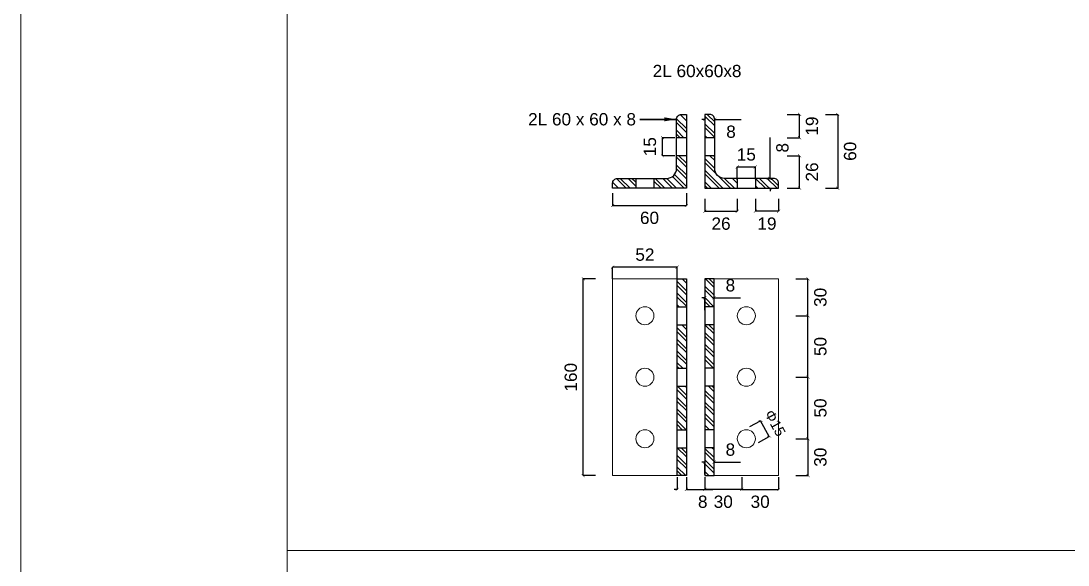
# Model space of a CAD drawing. Header units: millimetres. Extents: x 1415 to 3549, y 2194 to 4677.
# Drawn here: x 1781.695 to 1782.547, y 2313.128 to 2313.57 of the extents above; entities that cross this region are included whole.
import ezdxf
from ezdxf import colors
from ezdxf.entities.mleader import LeaderData, LeaderLine
from ezdxf.math import Vec2, Vec3

# ---------------------------------------------------------------- set-up
doc = ezdxf.new("R2010")
doc.units = ezdxf.units.MM
doc.linetypes.add('DASHDOT', pattern=[1, 0.5, -0.25, 0, -0.25])
doc.layers.get('0').update_dxf_attribs({"plot": 0})
for name, color, linetype, lineweight in [('giunti', 7, 'Continuous', 15), ('Layer3', 7, 'Continuous', 15), ('Layer4', 7, 'Continuous', 15), ('quote', 252, 'Continuous', 5), ('sezionato particolari', 7, 'Continuous', 30)]:
    doc.layers.add(name, color=color, linetype=linetype, lineweight=lineweight)
doc.layers.add('retini', color=7, linetype='DASHDOT', lineweight=9, true_color=0x636466)
doc.styles.get("Standard").update_dxf_attribs({"font": 'arial.ttf'})
doc.dimstyles.new('quote acciaio', dxfattribs={"dimtxt": 0.01, "dimasz": 0.0025, "dimexe": 0, "dimexo": 0, "dimgap": 0.005, "dimtad": 2, "dimdec": 0, "dimlfac": 1000, "dimzin": 0, "dimdsep": 46, "dimtxsty": 'Standard', "dimblk": 'ARCHTICK', "dimcen": 0, "dimclre": 252, "dimadec": 0, "dimazin": 0, "dimtfac": 1, "dimtdec": 0, "dimtofl": 0, "dimtmove": 0, "dimatfit": 3, "dimfxl": 0.01, "dimfxlon": 1, "dimtolj": 1, "dimtzin": 0, "dimarcsym": 0})
pattern_1 = [(135, (0, 0), (-0.004714634464, -0.004714634464), []), (135, (2e-19, 0.003143), (-0.004714634464, -0.004714634464), [])]

# ---------------------------------------------------------------- blocks, each defined once
blk = doc.blocks.new('_ArchTick')
at = {"color": 0, "linetype": 'ByBlock', "const_width": 0.15}
blk.add_lwpolyline([(-0.5, -0.5), (0.5, 0.5)], dxfattribs=at)
blk = doc.blocks.new('*D491')
at = {"layer": 'Defpoints', "color": 0, "transparency": 16777216}
for p in [(1782.31135, 2313.23059), (1782.29853, 2313.20059), (1782.33523, 2313.20059)]:
    blk.add_point(p, dxfattribs=at)
at = {"layer": 'quote', "color": 252, "lineweight": -2, "transparency": 16777216}
for p, q in [((1782.32523, 2313.23059), (1782.33523, 2313.23059)), ((1782.32523, 2313.20059), (1782.33523, 2313.20059))]:
    blk.add_line(p, q, dxfattribs=at)
at = {"layer": 'quote', "color": 0, "linetype": 'Continuous', "lineweight": -2, "transparency": 16777216}
blk.add_line((1782.33523, 2313.23059), (1782.33523, 2313.20059), dxfattribs=at)
at = {"layer": 'quote', "color": 0, "lineweight": -2, "transparency": 16777216, "xscale": 0.0025, "yscale": 0.0025, "zscale": 0.0025}
for p, rotation in [((1782.33523, 2313.23059), 90), ((1782.33523, 2313.20059), 270)]:
    blk.add_blockref('_ArchTick', p, dxfattribs=dict(at, rotation=rotation))
at = {"layer": 'quote', "color": 0, "transparency": 16777216, "insert": (1782.34534, 2313.21559), "char_height": 0.01, "attachment_point": 5, "rotation": 90}
blk.add_mtext('\\A1;30', dxfattribs=at)
blk = doc.blocks.new('*D492')
at = {"layer": 'Defpoints', "color": 0, "transparency": 16777216}
for p in [(1782.31135, 2313.28059), (1782.33523, 2313.28059), (1782.31135, 2313.23059)]:
    blk.add_point(p, dxfattribs=at)
at = {"layer": 'quote', "color": 252, "lineweight": -2, "transparency": 16777216}
for p, q in [((1782.32523, 2313.28059), (1782.33523, 2313.28059)), ((1782.32523, 2313.23059), (1782.33523, 2313.23059))]:
    blk.add_line(p, q, dxfattribs=at)
at = {"layer": 'quote', "color": 0, "linetype": 'Continuous', "lineweight": -2, "transparency": 16777216}
blk.add_line((1782.33523, 2313.23059), (1782.33523, 2313.28059), dxfattribs=at)
at = {"layer": 'quote', "color": 0, "lineweight": -2, "transparency": 16777216, "xscale": 0.0025, "yscale": 0.0025, "zscale": 0.0025}
for p, rotation in [((1782.33523, 2313.28059), 90), ((1782.33523, 2313.23059), 270)]:
    blk.add_blockref('_ArchTick', p, dxfattribs=dict(at, rotation=rotation))
at = {"layer": 'quote', "color": 0, "transparency": 16777216, "insert": (1782.34534, 2313.25559), "char_height": 0.01, "attachment_point": 5, "rotation": 90}
blk.add_mtext('\\A1;50', dxfattribs=at)
blk = doc.blocks.new('*D493')
at = {"layer": 'Defpoints', "color": 0, "transparency": 16777216}
for p in [(1782.31135, 2313.33059), (1782.33523, 2313.33059), (1782.31135, 2313.28059)]:
    blk.add_point(p, dxfattribs=at)
at = {"layer": 'quote', "color": 252, "lineweight": -2, "transparency": 16777216}
for p, q in [((1782.32523, 2313.33059), (1782.33523, 2313.33059)), ((1782.32523, 2313.28059), (1782.33523, 2313.28059))]:
    blk.add_line(p, q, dxfattribs=at)
at = {"layer": 'quote', "color": 0, "linetype": 'Continuous', "lineweight": -2, "transparency": 16777216}
blk.add_line((1782.33523, 2313.28059), (1782.33523, 2313.33059), dxfattribs=at)
at = {"layer": 'quote', "color": 0, "lineweight": -2, "transparency": 16777216, "xscale": 0.0025, "yscale": 0.0025, "zscale": 0.0025}
for p, rotation in [((1782.33523, 2313.33059), 90), ((1782.33523, 2313.28059), 270)]:
    blk.add_blockref('_ArchTick', p, dxfattribs=dict(at, rotation=rotation))
at = {"layer": 'quote', "color": 0, "transparency": 16777216, "insert": (1782.34534, 2313.30559), "char_height": 0.01, "attachment_point": 5, "rotation": 90}
blk.add_mtext('\\A1;50', dxfattribs=at)
blk = doc.blocks.new('*D494')
at = {"layer": 'Defpoints', "color": 0, "transparency": 16777216}
for p in [(1782.31135, 2313.36059), (1782.33523, 2313.36059), (1782.31135, 2313.33059)]:
    blk.add_point(p, dxfattribs=at)
at = {"layer": 'quote', "color": 252, "lineweight": -2, "transparency": 16777216}
for p, q in [((1782.32523, 2313.36059), (1782.33523, 2313.36059)), ((1782.32523, 2313.33059), (1782.33523, 2313.33059))]:
    blk.add_line(p, q, dxfattribs=at)
at = {"layer": 'quote', "color": 0, "linetype": 'Continuous', "lineweight": -2, "transparency": 16777216}
blk.add_line((1782.33523, 2313.33059), (1782.33523, 2313.36059), dxfattribs=at)
at = {"layer": 'quote', "color": 0, "lineweight": -2, "transparency": 16777216, "xscale": 0.0025, "yscale": 0.0025, "zscale": 0.0025}
for p, rotation in [((1782.33523, 2313.36059), 90), ((1782.33523, 2313.33059), 270)]:
    blk.add_blockref('_ArchTick', p, dxfattribs=dict(at, rotation=rotation))
at = {"layer": 'quote', "color": 0, "transparency": 16777216, "insert": (1782.34534, 2313.34559), "char_height": 0.01, "attachment_point": 5, "rotation": 90}
blk.add_mtext('\\A1;30', dxfattribs=at)
blk = doc.blocks.new('*D495')
at = {"layer": 'Defpoints', "color": 0, "transparency": 16777216}
for p in [(1782.25135, 2313.33059), (1782.28135, 2313.33059), (1782.25135, 2313.1894)]:
    blk.add_point(p, dxfattribs=at)
at = {"layer": 'quote', "color": 252, "lineweight": -2, "transparency": 16777216}
for p, q in [((1782.25135, 2313.1994), (1782.25135, 2313.1894)), ((1782.28135, 2313.1994), (1782.28135, 2313.1894))]:
    blk.add_line(p, q, dxfattribs=at)
at = {"layer": 'quote', "color": 0, "linetype": 'Continuous', "lineweight": -2, "transparency": 16777216}
blk.add_line((1782.28135, 2313.1894), (1782.25135, 2313.1894), dxfattribs=at)
at = {"layer": 'quote', "color": 0, "lineweight": -2, "transparency": 16777216, "xscale": 0.0025, "yscale": 0.0025, "zscale": 0.0025, "rotation": 180}
blk.add_blockref('_ArchTick', (1782.25135, 2313.1894), dxfattribs=at)
at = {"layer": 'quote', "color": 0, "lineweight": -2, "transparency": 16777216, "xscale": 0.0025, "yscale": 0.0025, "zscale": 0.0025}
blk.add_blockref('_ArchTick', (1782.28135, 2313.1894), dxfattribs=at)
at = {"layer": 'quote', "color": 0, "transparency": 16777216, "insert": (1782.26635, 2313.17929), "char_height": 0.01, "attachment_point": 5}
blk.add_mtext('\\A1;30', dxfattribs=at)
blk = doc.blocks.new('*D496')
at = {"layer": 'Defpoints', "color": 0, "transparency": 16777216}
for p in [(1782.28135, 2313.36059), (1782.31135, 2313.36059), (1782.31135, 2313.1894)]:
    blk.add_point(p, dxfattribs=at)
at = {"layer": 'quote', "color": 252, "lineweight": -2, "transparency": 16777216}
for p, q in [((1782.28135, 2313.1994), (1782.28135, 2313.1894)), ((1782.31135, 2313.1994), (1782.31135, 2313.1894))]:
    blk.add_line(p, q, dxfattribs=at)
at = {"layer": 'quote', "color": 0, "linetype": 'Continuous', "lineweight": -2, "transparency": 16777216}
blk.add_line((1782.28135, 2313.1894), (1782.31135, 2313.1894), dxfattribs=at)
at = {"layer": 'quote', "color": 0, "lineweight": -2, "transparency": 16777216, "xscale": 0.0025, "yscale": 0.0025, "zscale": 0.0025, "rotation": 180}
blk.add_blockref('_ArchTick', (1782.28135, 2313.1894), dxfattribs=at)
at = {"layer": 'quote', "color": 0, "lineweight": -2, "transparency": 16777216, "xscale": 0.0025, "yscale": 0.0025, "zscale": 0.0025}
blk.add_blockref('_ArchTick', (1782.31135, 2313.1894), dxfattribs=at)
at = {"layer": 'quote', "color": 0, "transparency": 16777216, "insert": (1782.29635, 2313.17929), "char_height": 0.01, "attachment_point": 5}
blk.add_mtext('\\A1;30', dxfattribs=at)
blk = doc.blocks.new('*D530')
at = {"layer": 'Defpoints', "color": 0, "transparency": 16777216}
for p in [(1782.25885, 2313.21158), (1782.25135, 2313.20059), (1782.25885, 2313.20059)]:
    blk.add_point(p, dxfattribs=at)
at = {"layer": 'quote', "color": 0, "linetype": 'Continuous', "lineweight": -2, "transparency": 16777216}
for p, q in [((1782.25135, 2313.21158), (1782.24885, 2313.21158)), ((1782.25885, 2313.21158), (1782.28044, 2313.21158))]:
    blk.add_line(p, q, dxfattribs=at)
at = {"layer": 'quote', "color": 252, "lineweight": -2, "transparency": 16777216}
for p, q in [((1782.25135, 2313.20158), (1782.25135, 2313.21158)), ((1782.25885, 2313.20158), (1782.25885, 2313.21158))]:
    blk.add_line(p, q, dxfattribs=at)
at = {"layer": 'quote', "color": 0, "lineweight": -2, "transparency": 16777216, "xscale": 0.0025, "yscale": 0.0025, "zscale": 0.0025}
blk.add_blockref('_ArchTick', (1782.25135, 2313.21158), dxfattribs=at)
at = {"layer": 'quote', "color": 0, "lineweight": -2, "transparency": 16777216, "xscale": 0.0025, "yscale": 0.0025, "zscale": 0.0025, "rotation": 180}
blk.add_blockref('_ArchTick', (1782.25885, 2313.21158), dxfattribs=at)
at = {"layer": 'quote', "color": 0, "transparency": 16777216, "insert": (1782.27214, 2313.22169), "char_height": 0.01, "attachment_point": 5}
blk.add_mtext('\\A1;8', dxfattribs=at)
blk = doc.blocks.new('*D508')
at = {"layer": 'Defpoints', "color": 0, "transparency": 16777216}
for p in [(1782.29666, 2313.24523), (1782.28159, 2313.23703), (1782.2886, 2313.22414)]:
    blk.add_point(p, dxfattribs=at)
at = {"layer": 'quote', "color": 252, "lineweight": -2, "transparency": 16777216}
for p, q in [((1782.28787, 2313.24045), (1782.29666, 2313.24523)), ((1782.29488, 2313.22756), (1782.30367, 2313.23234))]:
    blk.add_line(p, q, dxfattribs=at)
at = {"layer": 'quote', "color": 0, "linetype": 'Continuous', "lineweight": -2, "transparency": 16777216}
blk.add_line((1782.30367, 2313.23234), (1782.29666, 2313.24523), dxfattribs=at)
at = {"layer": 'quote', "color": 0, "lineweight": -2, "transparency": 16777216, "xscale": 0.0025, "yscale": 0.0025, "zscale": 0.0025}
for p, rotation in [((1782.29666, 2313.24523), 118.551505204819), ((1782.30367, 2313.23234), 298.551505204819)]:
    blk.add_blockref('_ArchTick', p, dxfattribs=dict(at, rotation=rotation))
at = {"layer": 'quote', "color": 0, "transparency": 16777216, "insert": (1782.30846, 2313.2433), "char_height": 0.01, "attachment_point": 5, "rotation": 298.55151}
blk.add_mtext('\\A1;{\\H0.83333x;Φ15}', dxfattribs=at)
blk = doc.blocks.new('*D509')
at = {"layer": 'Defpoints', "color": 0, "transparency": 16777216}
for p in [(1782.15246, 2313.36059), (1782.17635, 2313.36059), (1782.17635, 2313.20059)]:
    blk.add_point(p, dxfattribs=at)
at = {"layer": 'quote', "color": 252, "lineweight": -2, "transparency": 16777216}
for p, q in [((1782.16246, 2313.36059), (1782.15246, 2313.36059)), ((1782.16246, 2313.20059), (1782.15246, 2313.20059))]:
    blk.add_line(p, q, dxfattribs=at)
at = {"layer": 'quote', "color": 0, "linetype": 'Continuous', "lineweight": -2, "transparency": 16777216}
blk.add_line((1782.15246, 2313.20059), (1782.15246, 2313.36059), dxfattribs=at)
at = {"layer": 'quote', "color": 0, "lineweight": -2, "transparency": 16777216, "xscale": 0.0025, "yscale": 0.0025, "zscale": 0.0025}
for p, rotation in [((1782.15246, 2313.36059), 90), ((1782.15246, 2313.20059), 270)]:
    blk.add_blockref('_ArchTick', p, dxfattribs=dict(at, rotation=rotation))
at = {"layer": 'quote', "color": 0, "transparency": 16777216, "insert": (1782.14236, 2313.28059), "char_height": 0.01, "attachment_point": 5, "rotation": 90}
blk.add_mtext('\\A1;160', dxfattribs=at)
blk = doc.blocks.new('*D510')
at = {"layer": 'Defpoints', "color": 0, "transparency": 16777216}
for p in [(1782.25885, 2313.34521), (1782.25135, 2313.33059), (1782.25885, 2313.33059)]:
    blk.add_point(p, dxfattribs=at)
at = {"layer": 'quote', "color": 0, "linetype": 'Continuous', "lineweight": -2, "transparency": 16777216}
for p, q in [((1782.25135, 2313.34521), (1782.24885, 2313.34521)), ((1782.25885, 2313.34521), (1782.28044, 2313.34521))]:
    blk.add_line(p, q, dxfattribs=at)
at = {"layer": 'quote', "color": 252, "lineweight": -2, "transparency": 16777216}
for p, q in [((1782.25135, 2313.33521), (1782.25135, 2313.34521)), ((1782.25885, 2313.33521), (1782.25885, 2313.34521))]:
    blk.add_line(p, q, dxfattribs=at)
at = {"layer": 'quote', "color": 0, "lineweight": -2, "transparency": 16777216, "xscale": 0.0025, "yscale": 0.0025, "zscale": 0.0025}
blk.add_blockref('_ArchTick', (1782.25135, 2313.34521), dxfattribs=at)
at = {"layer": 'quote', "color": 0, "lineweight": -2, "transparency": 16777216, "xscale": 0.0025, "yscale": 0.0025, "zscale": 0.0025, "rotation": 180}
blk.add_blockref('_ArchTick', (1782.25885, 2313.34521), dxfattribs=at)
at = {"layer": 'quote', "color": 0, "transparency": 16777216, "insert": (1782.27214, 2313.35532), "char_height": 0.01, "attachment_point": 5}
blk.add_mtext('\\A1;8', dxfattribs=at)
blk = doc.blocks.new('*D511')
at = {"layer": 'Defpoints', "color": 0, "transparency": 16777216}
for p in [(1782.17635, 2313.37015), (1782.17635, 2313.36059), (1782.22885, 2313.36059)]:
    blk.add_point(p, dxfattribs=at)
at = {"layer": 'quote', "color": 252, "lineweight": -2, "transparency": 16777216}
for p, q in [((1782.17635, 2313.36059), (1782.17635, 2313.37015)), ((1782.22885, 2313.36059), (1782.22885, 2313.37015))]:
    blk.add_line(p, q, dxfattribs=at)
at = {"layer": 'quote', "color": 0, "linetype": 'Continuous', "lineweight": -2, "transparency": 16777216}
blk.add_line((1782.22885, 2313.37015), (1782.17635, 2313.37015), dxfattribs=at)
at = {"layer": 'quote', "color": 0, "lineweight": -2, "transparency": 16777216, "xscale": 0.0025, "yscale": 0.0025, "zscale": 0.0025, "rotation": 180}
blk.add_blockref('_ArchTick', (1782.17635, 2313.37015), dxfattribs=at)
at = {"layer": 'quote', "color": 0, "lineweight": -2, "transparency": 16777216, "xscale": 0.0025, "yscale": 0.0025, "zscale": 0.0025}
blk.add_blockref('_ArchTick', (1782.22885, 2313.37015), dxfattribs=at)
at = {"layer": 'quote', "color": 0, "transparency": 16777216, "insert": (1782.2026, 2313.38026), "char_height": 0.01, "attachment_point": 5}
blk.add_mtext('\\A1;52', dxfattribs=at)
blk = doc.blocks.new('*D531')
at = {"layer": 'Defpoints', "color": 0, "transparency": 16777216}
for p in [(1782.22885, 2313.20059), (1782.23635, 2313.20059), (1782.23635, 2313.1894)]:
    blk.add_point(p, dxfattribs=at)
at = {"layer": 'quote', "color": 252, "lineweight": -2, "transparency": 16777216}
for p, q in [((1782.22885, 2313.1994), (1782.22885, 2313.1894)), ((1782.23635, 2313.1994), (1782.23635, 2313.1894))]:
    blk.add_line(p, q, dxfattribs=at)
at = {"layer": 'quote', "color": 0, "linetype": 'Continuous', "lineweight": -2, "transparency": 16777216}
for p, q in [((1782.22885, 2313.1894), (1782.22635, 2313.1894)), ((1782.23635, 2313.1894), (1782.25794, 2313.1894))]:
    blk.add_line(p, q, dxfattribs=at)
at = {"layer": 'quote', "color": 0, "lineweight": -2, "transparency": 16777216, "xscale": 0.0025, "yscale": 0.0025, "zscale": 0.0025}
blk.add_blockref('_ArchTick', (1782.22885, 2313.1894), dxfattribs=at)
at = {"layer": 'quote', "color": 0, "lineweight": -2, "transparency": 16777216, "xscale": 0.0025, "yscale": 0.0025, "zscale": 0.0025, "rotation": 180}
blk.add_blockref('_ArchTick', (1782.23635, 2313.1894), dxfattribs=at)
at = {"layer": 'quote', "color": 0, "transparency": 16777216, "insert": (1782.24964, 2313.1793), "char_height": 0.01, "attachment_point": 5}
blk.add_mtext('\\A1;8', dxfattribs=at)
blk = doc.blocks.new('*D537')
at = {"layer": 'Defpoints', "color": 0, "transparency": 16777216}
for p in [(1782.30137, 2313.44236), (1782.30436, 2313.44236), (1782.28135, 2313.43436)]:
    blk.add_point(p, dxfattribs=at)
at = {"layer": 'quote', "color": 0, "linetype": 'Continuous', "lineweight": -2, "transparency": 16777216}
for p, q in [((1782.30436, 2313.44236), (1782.30436, 2313.47553)), ((1782.30436, 2313.43436), (1782.30436, 2313.43186))]:
    blk.add_line(p, q, dxfattribs=at)
at = {"layer": 'quote', "color": 252, "lineweight": -2, "transparency": 16777216}
for p, q in [((1782.30137, 2313.44236), (1782.30436, 2313.44236)), ((1782.29436, 2313.43436), (1782.30436, 2313.43436))]:
    blk.add_line(p, q, dxfattribs=at)
at = {"layer": 'quote', "color": 0, "lineweight": -2, "transparency": 16777216, "xscale": 0.0025, "yscale": 0.0025, "zscale": 0.0025}
for p, rotation in [((1782.30436, 2313.44236), 270), ((1782.30436, 2313.43436), 90)]:
    blk.add_blockref('_ArchTick', p, dxfattribs=dict(at, rotation=rotation))
at = {"layer": 'quote', "color": 0, "transparency": 16777216, "insert": (1782.31447, 2313.46723), "char_height": 0.01, "attachment_point": 5, "rotation": 90}
blk.add_mtext('\\A1;8', dxfattribs=at)
blk = doc.blocks.new('*D538')
at = {"layer": 'Defpoints', "color": 0, "transparency": 16777216}
for p in [(1782.25135, 2313.49436), (1782.25135, 2313.43436), (1782.35944, 2313.43436)]:
    blk.add_point(p, dxfattribs=at)
at = {"layer": 'quote', "color": 252, "lineweight": -2, "transparency": 16777216}
for p, q in [((1782.34944, 2313.49436), (1782.35944, 2313.49436)), ((1782.34944, 2313.43436), (1782.35944, 2313.43436))]:
    blk.add_line(p, q, dxfattribs=at)
at = {"layer": 'quote', "color": 0, "linetype": 'Continuous', "lineweight": -2, "transparency": 16777216}
blk.add_line((1782.35944, 2313.49436), (1782.35944, 2313.43436), dxfattribs=at)
at = {"layer": 'quote', "color": 0, "lineweight": -2, "transparency": 16777216, "xscale": 0.0025, "yscale": 0.0025, "zscale": 0.0025}
for p, rotation in [((1782.35944, 2313.49436), 90), ((1782.35944, 2313.43436), 270)]:
    blk.add_blockref('_ArchTick', p, dxfattribs=dict(at, rotation=rotation))
at = {"layer": 'quote', "color": 0, "transparency": 16777216, "insert": (1782.36954, 2313.46436), "char_height": 0.01, "attachment_point": 5, "rotation": 90}
blk.add_mtext('\\A1;60', dxfattribs=at)
blk = doc.blocks.new('*D512')
at = {"layer": 'Defpoints', "color": 0, "transparency": 16777216}
for p in [(1782.17635, 2313.43436), (1782.23635, 2313.43436), (1782.23635, 2313.4203)]:
    blk.add_point(p, dxfattribs=at)
at = {"layer": 'quote', "color": 252, "lineweight": -2, "transparency": 16777216}
for p, q in [((1782.17635, 2313.4303), (1782.17635, 2313.4203)), ((1782.23635, 2313.4303), (1782.23635, 2313.4203))]:
    blk.add_line(p, q, dxfattribs=at)
at = {"layer": 'quote', "color": 0, "linetype": 'Continuous', "lineweight": -2, "transparency": 16777216}
blk.add_line((1782.17635, 2313.4203), (1782.23635, 2313.4203), dxfattribs=at)
at = {"layer": 'quote', "color": 0, "lineweight": -2, "transparency": 16777216, "xscale": 0.0025, "yscale": 0.0025, "zscale": 0.0025, "rotation": 180}
blk.add_blockref('_ArchTick', (1782.17635, 2313.4203), dxfattribs=at)
at = {"layer": 'quote', "color": 0, "lineweight": -2, "transparency": 16777216, "xscale": 0.0025, "yscale": 0.0025, "zscale": 0.0025}
blk.add_blockref('_ArchTick', (1782.23635, 2313.4203), dxfattribs=at)
at = {"layer": 'quote', "color": 0, "transparency": 16777216, "insert": (1782.20635, 2313.4102), "char_height": 0.01, "attachment_point": 5}
blk.add_mtext('\\A1;60', dxfattribs=at)
blk = doc.blocks.new('*D539')
at = {"layer": 'Defpoints', "color": 0, "transparency": 16777216}
for p in [(1782.25135, 2313.49436), (1782.25935, 2313.49036), (1782.25935, 2313.49036)]:
    blk.add_point(p, dxfattribs=at)
at = {"layer": 'quote', "color": 252, "lineweight": -2, "transparency": 16777216}
blk.add_line((1782.25135, 2313.49436), (1782.25135, 2313.49036), dxfattribs=at)
at = {"layer": 'quote', "color": 0, "linetype": 'Continuous', "lineweight": -2, "transparency": 16777216}
for p, q in [((1782.25135, 2313.49036), (1782.24885, 2313.49036)), ((1782.25935, 2313.49036), (1782.28094, 2313.49036))]:
    blk.add_line(p, q, dxfattribs=at)
at = {"layer": 'quote', "color": 0, "lineweight": -2, "transparency": 16777216, "xscale": 0.0025, "yscale": 0.0025, "zscale": 0.0025}
blk.add_blockref('_ArchTick', (1782.25135, 2313.49036), dxfattribs=at)
at = {"layer": 'quote', "color": 0, "lineweight": -2, "transparency": 16777216, "xscale": 0.0025, "yscale": 0.0025, "zscale": 0.0025, "rotation": 180}
blk.add_blockref('_ArchTick', (1782.25935, 2313.49036), dxfattribs=at)
at = {"layer": 'quote', "color": 0, "transparency": 16777216, "insert": (1782.27264, 2313.48025), "char_height": 0.01, "attachment_point": 5}
blk.add_mtext('\\A1;8', dxfattribs=at)
blk = doc.blocks.new('*D513')
at = {"layer": 'Defpoints', "color": 0, "transparency": 16777216}
for p in [(1782.25135, 2313.43436), (1782.27776, 2313.42747), (1782.27776, 2313.41559)]:
    blk.add_point(p, dxfattribs=at)
at = {"layer": 'quote', "color": 252, "lineweight": -2, "transparency": 16777216}
for p, q in [((1782.25135, 2313.42559), (1782.25135, 2313.41559)), ((1782.27776, 2313.42559), (1782.27776, 2313.41559))]:
    blk.add_line(p, q, dxfattribs=at)
at = {"layer": 'quote', "color": 0, "linetype": 'Continuous', "lineweight": -2, "transparency": 16777216}
blk.add_line((1782.25135, 2313.41559), (1782.27776, 2313.41559), dxfattribs=at)
at = {"layer": 'quote', "color": 0, "lineweight": -2, "transparency": 16777216, "xscale": 0.0025, "yscale": 0.0025, "zscale": 0.0025, "rotation": 180}
blk.add_blockref('_ArchTick', (1782.25135, 2313.41559), dxfattribs=at)
at = {"layer": 'quote', "color": 0, "lineweight": -2, "transparency": 16777216, "xscale": 0.0025, "yscale": 0.0025, "zscale": 0.0025}
blk.add_blockref('_ArchTick', (1782.27776, 2313.41559), dxfattribs=at)
at = {"layer": 'quote', "color": 0, "transparency": 16777216, "insert": (1782.26455, 2313.40549), "char_height": 0.01, "attachment_point": 5}
blk.add_mtext('\\A1;26', dxfattribs=at)
blk = doc.blocks.new('*D514')
at = {"layer": 'Defpoints', "color": 0, "transparency": 16777216}
for p in [(1782.31135, 2313.43436), (1782.29243, 2313.42747), (1782.29243, 2313.41559)]:
    blk.add_point(p, dxfattribs=at)
at = {"layer": 'quote', "color": 252, "lineweight": -2, "transparency": 16777216}
for p, q in [((1782.29243, 2313.42559), (1782.29243, 2313.41559)), ((1782.31135, 2313.42559), (1782.31135, 2313.41559))]:
    blk.add_line(p, q, dxfattribs=at)
at = {"layer": 'quote', "color": 0, "linetype": 'Continuous', "lineweight": -2, "transparency": 16777216}
blk.add_line((1782.31135, 2313.41559), (1782.29243, 2313.41559), dxfattribs=at)
at = {"layer": 'quote', "color": 0, "lineweight": -2, "transparency": 16777216, "xscale": 0.0025, "yscale": 0.0025, "zscale": 0.0025, "rotation": 180}
blk.add_blockref('_ArchTick', (1782.29243, 2313.41559), dxfattribs=at)
at = {"layer": 'quote', "color": 0, "lineweight": -2, "transparency": 16777216, "xscale": 0.0025, "yscale": 0.0025, "zscale": 0.0025}
blk.add_blockref('_ArchTick', (1782.31135, 2313.41559), dxfattribs=at)
at = {"layer": 'quote', "color": 0, "transparency": 16777216, "insert": (1782.30189, 2313.40549), "char_height": 0.01, "attachment_point": 5}
blk.add_mtext('\\A1;19', dxfattribs=at)
blk = doc.blocks.new('*D515')
at = {"layer": 'Defpoints', "color": 0, "transparency": 16777216}
for p in [(1782.29243, 2313.45162), (1782.27776, 2313.43436), (1782.29243, 2313.43436)]:
    blk.add_point(p, dxfattribs=at)
at = {"layer": 'quote', "color": 252, "lineweight": -2, "transparency": 16777216}
for p, q in [((1782.27776, 2313.44162), (1782.27776, 2313.45162)), ((1782.29243, 2313.44162), (1782.29243, 2313.45162))]:
    blk.add_line(p, q, dxfattribs=at)
at = {"layer": 'quote', "color": 0, "linetype": 'Continuous', "lineweight": -2, "transparency": 16777216}
blk.add_line((1782.27776, 2313.45162), (1782.29243, 2313.45162), dxfattribs=at)
at = {"layer": 'quote', "color": 0, "lineweight": -2, "transparency": 16777216, "xscale": 0.0025, "yscale": 0.0025, "zscale": 0.0025, "rotation": 180}
blk.add_blockref('_ArchTick', (1782.27776, 2313.45162), dxfattribs=at)
at = {"layer": 'quote', "color": 0, "lineweight": -2, "transparency": 16777216, "xscale": 0.0025, "yscale": 0.0025, "zscale": 0.0025}
blk.add_blockref('_ArchTick', (1782.29243, 2313.45162), dxfattribs=at)
at = {"layer": 'quote', "color": 0, "transparency": 16777216, "insert": (1782.2851, 2313.46173), "char_height": 0.01, "attachment_point": 5}
blk.add_mtext('\\A1;15', dxfattribs=at)
blk = doc.blocks.new('*D540')
at = {"layer": 'Defpoints', "color": 0, "transparency": 16777216}
for p in [(1782.25135, 2313.46077), (1782.32844, 2313.46077), (1782.25135, 2313.43436)]:
    blk.add_point(p, dxfattribs=at)
at = {"layer": 'quote', "color": 252, "lineweight": -2, "transparency": 16777216}
for p, q in [((1782.31844, 2313.46077), (1782.32844, 2313.46077)), ((1782.31844, 2313.43436), (1782.32844, 2313.43436))]:
    blk.add_line(p, q, dxfattribs=at)
at = {"layer": 'quote', "color": 0, "linetype": 'Continuous', "lineweight": -2, "transparency": 16777216}
blk.add_line((1782.32844, 2313.43436), (1782.32844, 2313.46077), dxfattribs=at)
at = {"layer": 'quote', "color": 0, "lineweight": -2, "transparency": 16777216, "xscale": 0.0025, "yscale": 0.0025, "zscale": 0.0025}
for p, rotation in [((1782.32844, 2313.46077), 90), ((1782.32844, 2313.43436), 270)]:
    blk.add_blockref('_ArchTick', p, dxfattribs=dict(at, rotation=rotation))
at = {"layer": 'quote', "color": 0, "transparency": 16777216, "insert": (1782.33855, 2313.44756), "char_height": 0.01, "attachment_point": 5, "rotation": 90}
blk.add_mtext('\\A1;26', dxfattribs=at)
blk = doc.blocks.new('*D541')
at = {"layer": 'Defpoints', "color": 0, "transparency": 16777216}
for p in [(1782.21683, 2313.47544), (1782.25935, 2313.47544), (1782.25935, 2313.46077)]:
    blk.add_point(p, dxfattribs=at)
at = {"layer": 'quote', "color": 252, "lineweight": -2, "transparency": 16777216}
for p, q in [((1782.22683, 2313.47544), (1782.21683, 2313.47544)), ((1782.22683, 2313.46077), (1782.21683, 2313.46077))]:
    blk.add_line(p, q, dxfattribs=at)
at = {"layer": 'quote', "color": 0, "linetype": 'Continuous', "lineweight": -2, "transparency": 16777216}
blk.add_line((1782.21683, 2313.46077), (1782.21683, 2313.47544), dxfattribs=at)
at = {"layer": 'quote', "color": 0, "lineweight": -2, "transparency": 16777216, "xscale": 0.0025, "yscale": 0.0025, "zscale": 0.0025}
for p, rotation in [((1782.21683, 2313.47544), 90), ((1782.21683, 2313.46077), 270)]:
    blk.add_blockref('_ArchTick', p, dxfattribs=dict(at, rotation=rotation))
at = {"layer": 'quote', "color": 0, "transparency": 16777216, "insert": (1782.20672, 2313.46811), "char_height": 0.01, "attachment_point": 5, "rotation": 90}
blk.add_mtext('\\A1;15', dxfattribs=at)
blk = doc.blocks.new('*D542')
at = {"layer": 'Defpoints', "color": 0, "transparency": 16777216}
for p in [(1782.25135, 2313.49436), (1782.32844, 2313.49436), (1782.25135, 2313.47544)]:
    blk.add_point(p, dxfattribs=at)
at = {"layer": 'quote', "color": 252, "lineweight": -2, "transparency": 16777216}
for p, q in [((1782.31844, 2313.49436), (1782.32844, 2313.49436)), ((1782.31844, 2313.47544), (1782.32844, 2313.47544))]:
    blk.add_line(p, q, dxfattribs=at)
at = {"layer": 'quote', "color": 0, "linetype": 'Continuous', "lineweight": -2, "transparency": 16777216}
blk.add_line((1782.32844, 2313.47544), (1782.32844, 2313.49436), dxfattribs=at)
at = {"layer": 'quote', "color": 0, "lineweight": -2, "transparency": 16777216, "xscale": 0.0025, "yscale": 0.0025, "zscale": 0.0025}
for p, rotation in [((1782.32844, 2313.49436), 90), ((1782.32844, 2313.47544), 270)]:
    blk.add_blockref('_ArchTick', p, dxfattribs=dict(at, rotation=rotation))
at = {"layer": 'quote', "color": 0, "transparency": 16777216, "insert": (1782.33855, 2313.4849), "char_height": 0.01, "attachment_point": 5, "rotation": 90}
blk.add_mtext('\\A1;19', dxfattribs=at)

msp = doc.modelspace()

# ---------------------------------------------------------------- hatches: boundary and pattern name
at = {"layer": 'retini', "transparency": 33554687}
h = msp.add_hatch(dxfattribs=at)
h.set_pattern_fill('ANSI32', color=256, scale=0.0007, angle=90)
h.set_pattern_definition(pattern_1)
h.paths.add_polyline_path([(1782.23635, 2313.46077), (1782.22835, 2313.46077), (1782.22835, 2313.45036, -0.414214), (1782.22035, 2313.44236), (1782.20993, 2313.44236), (1782.20993, 2313.43436), (1782.23635, 2313.43436)])
h.paths.add_polyline_path([(1782.19526, 2313.43436), (1782.19526, 2313.44236), (1782.18035, 2313.44236, 1), (1782.18035, 2313.43436)])
h.paths.add_polyline_path([(1782.23635, 2313.47544), (1782.23635, 2313.49036, 1), (1782.22835, 2313.49036), (1782.22835, 2313.47544)])
h.paths.add_polyline_path([(1782.25935, 2313.47544), (1782.25935, 2313.49036, 1), (1782.25135, 2313.49036), (1782.25135, 2313.47544)], flags=17)
h.paths.add_polyline_path([(1782.27776, 2313.44236), (1782.26735, 2313.44236, -0.414214), (1782.25935, 2313.45036), (1782.25935, 2313.46077), (1782.25135, 2313.46077), (1782.25135, 2313.43436), (1782.27776, 2313.43436)], flags=17)
h.paths.add_polyline_path([(1782.3033, 2313.42688), (1782.31607, 2313.42688), (1782.31607, 2313.44748), (1782.3033, 2313.44748)], flags=9)
h = msp.add_hatch(dxfattribs=at)
h.set_pattern_fill('ANSI32', color=256, scale=0.0007, angle=90)
h.set_pattern_definition(pattern_1)
h.paths.add_polyline_path([(1782.29243, 2313.44236), (1782.29243, 2313.43436), (1782.31135, 2313.43436), (1782.31135, 2313.43836, 0.414214), (1782.30735, 2313.44236)])
h.paths.add_polyline_path([(1782.32484, 2313.46087), (1782.32484, 2313.47364), (1782.30423, 2313.47364), (1782.30423, 2313.46087)], flags=9)
h = msp.add_hatch(dxfattribs=at)
h.set_pattern_fill('ANSI32', color=256, scale=0.0007, angle=90)
h.set_pattern_definition(pattern_1)
h.paths.add_polyline_path([(1782.23635, 2313.36059), (1782.22885, 2313.36059), (1782.22885, 2313.33792), (1782.23635, 2313.33792)])
h.paths.add_polyline_path([(1782.22885, 2313.28792), (1782.23635, 2313.28792), (1782.23635, 2313.32325), (1782.22885, 2313.32325)])
h.paths.add_polyline_path([(1782.22885, 2313.20059), (1782.23635, 2313.20059), (1782.23635, 2313.22325), (1782.22885, 2313.22325)])
h.paths.add_polyline_path([(1782.23635, 2313.27325), (1782.22885, 2313.27325), (1782.22885, 2313.23792), (1782.23635, 2313.23792)])
h = msp.add_hatch(dxfattribs=at)
h.set_pattern_fill('ANSI32', color=256, scale=0.0007, angle=90)
h.set_pattern_definition(pattern_1)
h.paths.add_polyline_path([(1782.25885, 2313.36059), (1782.25135, 2313.36059), (1782.25135, 2313.33792), (1782.25885, 2313.33792)])
h = msp.add_hatch(dxfattribs=at)
h.set_pattern_fill('ANSI32', color=256, scale=0.0007, angle=90)
h.set_pattern_definition(pattern_1)
h.paths.add_polyline_path([(1782.25135, 2313.20059), (1782.25885, 2313.20059), (1782.25885, 2313.22325), (1782.25135, 2313.22325)])
h.paths.add_polyline_path([(1782.25885, 2313.27325), (1782.25135, 2313.27325), (1782.25135, 2313.23792), (1782.25885, 2313.23792)])
h.paths.add_polyline_path([(1782.25885, 2313.32325), (1782.25135, 2313.32325), (1782.25135, 2313.28792), (1782.25885, 2313.28792)])

# ---------------------------------------------------------------- linework, layer by layer
at = {"layer": 'giunti'}
for points in [[(1782.17635, 2313.36059), (1782.22885, 2313.36059), (1782.22885, 2313.20059), (1782.17635, 2313.20059)], [(1782.25885, 2313.36059), (1782.31135, 2313.36059), (1782.31135, 2313.20059), (1782.25885, 2313.20059)]]:
    msp.add_lwpolyline(points, close=True, dxfattribs=at)
for centre in [(1782.2026, 2313.33059), (1782.2851, 2313.33059), (1782.2026, 2313.28059), (1782.2851, 2313.28059), (1782.2026, 2313.23059), (1782.2851, 2313.23059)]:
    msp.add_circle(centre, 0.00733, dxfattribs=at)
at = {"layer": 'Layer3'}
for points in [[(1781.91158, 2314.18968), (1784.95504, 2314.18968), (1784.95504, 2312.20923), (1781.91158, 2312.20923)], [(1781.91158, 2313.13968), (1784.95504, 2313.13968), (1784.95504, 2312.20923), (1781.91158, 2312.20923)]]:
    msp.add_lwpolyline(points, close=True, dxfattribs=at)
at = {"layer": 'Layer4'}
for points in [[(1791.9107, 2314.41963), (1781.69514, 2314.41963), (1781.69514, 2311.98149), (1791.9107, 2311.98149)], [(1781.91158, 2314.18968), (1783.39658, 2314.18968), (1783.39658, 2313.13968), (1781.91158, 2313.13968)]]:
    msp.add_lwpolyline(points, close=True, dxfattribs=at)
at = {"layer": 'sezionato particolari'}
for points in [[(1782.22035, 2313.44236, 0.414214), (1782.22835, 2313.45036), (1782.22835, 2313.49036, -0.414214), (1782.23235, 2313.49436), (1782.23635, 2313.49436), (1782.23635, 2313.43436), (1782.17635, 2313.43436), (1782.17635, 2313.43836, -0.414214), (1782.18035, 2313.44236)], [(1782.26735, 2313.44236, -0.414214), (1782.25935, 2313.45036), (1782.25935, 2313.49036, 0.414214), (1782.25535, 2313.49436), (1782.25135, 2313.49436), (1782.25135, 2313.43436), (1782.31135, 2313.43436), (1782.31135, 2313.43836, 0.414214), (1782.30735, 2313.44236)]]:
    msp.add_lwpolyline(points, format="xyb", close=True, dxfattribs=at)
for points in [[(1782.23635, 2313.47544), (1782.22835, 2313.47544)], [(1782.25935, 2313.47544), (1782.25135, 2313.47544)], [(1782.23635, 2313.46077), (1782.22835, 2313.46077)], [(1782.25935, 2313.46077), (1782.25135, 2313.46077)], [(1782.19526, 2313.44236), (1782.19526, 2313.43436)], [(1782.20993, 2313.44236), (1782.20993, 2313.43436)], [(1782.27776, 2313.44236), (1782.27776, 2313.43436)], [(1782.29243, 2313.44236), (1782.29243, 2313.43436)], [(1782.23635, 2313.20059), (1782.22885, 2313.20059), (1782.22885, 2313.36059), (1782.23635, 2313.36059), (1782.23635, 2313.20059)], [(1782.22885, 2313.20059), (1782.22885, 2313.36059)], [(1782.25135, 2313.20059), (1782.25885, 2313.20059), (1782.25885, 2313.36059), (1782.25135, 2313.36059), (1782.25135, 2313.20059)], [(1782.25885, 2313.20059), (1782.25885, 2313.36059)], [(1782.22885, 2313.33792), (1782.23635, 2313.33792)], [(1782.25885, 2313.33792), (1782.25135, 2313.33792)], [(1782.22885, 2313.32325), (1782.23635, 2313.32325)], [(1782.25885, 2313.32325), (1782.25135, 2313.32325)], [(1782.22885, 2313.28792), (1782.23635, 2313.28792)], [(1782.25885, 2313.28792), (1782.25135, 2313.28792)], [(1782.22885, 2313.27325), (1782.23635, 2313.27325)], [(1782.25885, 2313.27325), (1782.25135, 2313.27325)], [(1782.22885, 2313.23792), (1782.23635, 2313.23792)], [(1782.25885, 2313.23792), (1782.25135, 2313.23792)], [(1782.22885, 2313.22325), (1782.23635, 2313.22325)], [(1782.25885, 2313.22325), (1782.25135, 2313.22325)]]:
    msp.add_lwpolyline(points, dxfattribs=at)

# ---------------------------------------------------------------- texts
at = {"layer": 'Layer4', "insert": (1782.20892, 2313.53467), "char_height": 0.01, "attachment_point": 1}
msp.add_mtext_dynamic_manual_height_columns('2L 60x60x8', width=40.6484226, gutter_width=12.5, heights=[0], dxfattribs=at)

# ---------------------------------------------------------------- dimensions: what is measured, and where the dimension line sits
at = {"layer": 'quote'}
for base, p1, p2, picture, middle in [((1782.25935, 2313.49036), (1782.25135, 2313.49436), (1782.25935, 2313.49036), '*D539', (1782.27264, 2313.48025)), ((1782.27776, 2313.41559), (1782.25135, 2313.43436), (1782.27776, 2313.42747), '*D513', (1782.26455, 2313.40549)), ((1782.31135, 2313.1894), (1782.28135, 2313.36059), (1782.31135, 2313.36059), '*D496', (1782.29635, 2313.17929)), ((1782.25135, 2313.1894), (1782.28135, 2313.33059), (1782.25135, 2313.33059), '*D495', (1782.26635, 2313.17929)), ((1782.2588461895, 2313.2115832838), (1782.2513461895, 2313.2005860765), (1782.2588461895, 2313.2005860765), '*D530', (1782.2721408689, 2313.2216890137)), ((1782.2363461895, 2313.1894012643), (1782.2288461895, 2313.2005860765), (1782.2363461895, 2313.2005860765), '*D531', (1782.2496408689, 2313.1792955344))]:
    dim = msp.add_linear_dim(base=base, p1=p1, p2=p2, dimstyle='quote acciaio', dxfattribs=at)
    dim.commit()
    dim.dimension.update_dxf_attribs({"geometry": picture, "text_midpoint": middle})
for base, p1, p2, angle, picture, middle in [((1782.35944, 2313.43436), (1782.25135, 2313.49436), (1782.25135, 2313.43436), 90, '*D538', (1782.36954, 2313.46436)), ((1782.32844, 2313.46077), (1782.25135, 2313.43436), (1782.25135, 2313.46077), 90, '*D540', (1782.33855, 2313.44756)), ((1782.1763461895, 2313.3701546916), (1782.2288461895, 2313.3605860765), (1782.1763461895, 2313.3605860765), 180, '*D511', (1782.2025961895, 2313.3802604215)), ((1782.15246, 2313.36059), (1782.17635, 2313.20059), (1782.17635, 2313.36059), 90, '*D509', (1782.14236, 2313.28059)), ((1782.2588461895, 2313.3452112237), (1782.2513461895, 2313.3305860765), (1782.2588461895, 2313.3305860765), 180, '*D510', (1782.2721408689, 2313.3553169536)), ((1782.33523, 2313.36059), (1782.31135, 2313.33059), (1782.31135, 2313.36059), 90, '*D494', (1782.34534, 2313.34559)), ((1782.33523, 2313.33059), (1782.31135, 2313.28059), (1782.31135, 2313.33059), 90, '*D493', (1782.34534, 2313.30559)), ((1782.33523, 2313.28059), (1782.31135, 2313.23059), (1782.31135, 2313.28059), 90, '*D492', (1782.34534, 2313.25559)), ((1782.33523, 2313.20059), (1782.31135, 2313.23059), (1782.29853, 2313.20059), 90, '*D491', (1782.34534, 2313.21559))]:
    dim = msp.add_linear_dim(base=base, p1=p1, p2=p2, angle=angle, dimstyle='quote acciaio', dxfattribs=at)
    dim.commit()
    dim.dimension.update_dxf_attribs({"geometry": picture, "text_midpoint": middle})
for base, p1, p2, picture, middle in [((1782.32844, 2313.49436), (1782.25135, 2313.47544), (1782.25135, 2313.49436), '*D542', (1782.32844, 2313.4849)), ((1782.21683, 2313.47544), (1782.25935, 2313.46077), (1782.25935, 2313.47544), '*D541', (1782.21683, 2313.46811)), ((1782.30436, 2313.44236), (1782.28135, 2313.43436), (1782.30137, 2313.44236), '*D537', (1782.30436, 2313.46723))]:
    dim = msp.add_linear_dim(base=base, p1=p1, p2=p2, angle=90, dimstyle='quote acciaio', dxfattribs=at)
    dim.commit()
    dim.dimension.update_dxf_attribs({"geometry": picture, "text_midpoint": middle, "dimtype": 160})
for base, p1, p2, picture, middle in [((1782.29243, 2313.45162), (1782.27776, 2313.43436), (1782.29243, 2313.43436), '*D515', (1782.2851, 2313.45162)), ((1782.23635, 2313.4203), (1782.17635, 2313.43436), (1782.23635, 2313.43436), '*D512', (1782.20635, 2313.4203)), ((1782.29243, 2313.41559), (1782.31135, 2313.43436), (1782.29243, 2313.42747), '*D514', (1782.30189, 2313.41559))]:
    dim = msp.add_linear_dim(base=base, p1=p1, p2=p2, dimstyle='quote acciaio', dxfattribs=at)
    dim.commit()
    dim.dimension.update_dxf_attribs({"geometry": picture, "text_midpoint": middle, "dimtype": 160})
dim = msp.add_linear_dim(base=(1782.29666, 2313.24523), p1=(1782.2886, 2313.22414), p2=(1782.28159, 2313.23703), angle=118.55151, text='{\\H0.83333x;Φ15}', dimstyle='quote acciaio', dxfattribs=at)
dim.commit()
dim.dimension.update_dxf_attribs({"geometry": '*D508', "text_midpoint": (1782.30016, 2313.23878), "dimtype": 160})

# ---------------------------------------------------------------- leaders
ml = msp.add_multileader_mtext('Standard', dxfattribs=at)
ml.set_content('2L 60 x 60 x 8', color=256)
ml.set_leader_properties()
ml.build(insert=Vec2(0, 0))
ml.multileader.update_dxf_attribs({"dogleg_length": 0.03, "arrow_head_size": 0.01})
ctx = ml.context
ctx.base_point, ctx.char_height, ctx.arrow_head_size, ctx.landing_gap_size, ctx.plane_origin = Vec3(1782.10561, 2313.49036), 0.01, 0.01, 0.003, Vec3(1782.22835, 2313.45119)
ctx.text_align_type = 2
notes = []
notes.append((ctx, [(0, (1, 1, 0), (1782.22835, 2313.49036), (-1, 0), 0.03, [(0, [(1782.22835, 2313.49036), (1782.19835, 2313.49036)], 0, [])])]))
ctx.mtext.insert, ctx.mtext.alignment, ctx.mtext.flow_direction = Vec3(1782.19535, 2313.49544), 3, 5
for ctx, leaders in notes:
    for number, flags, end, landing, length, lines in leaders:
        leader = LeaderData()
        leader.index, (leader.has_last_leader_line, leader.has_dogleg_vector, leader.attachment_direction) = number, flags
        leader.last_leader_point, leader.dogleg_vector, leader.dogleg_length = Vec3(end), Vec3(landing), length
        for number, points, colour, breaks in lines:
            line = LeaderLine()
            line.index, line.vertices, line.color, line.breaks = number, Vec3.list(points), colors.encode_raw_color(colour), breaks
            leader.lines.append(line)
        ctx.leaders.append(leader)

doc.saveas('drawing.dxf')
